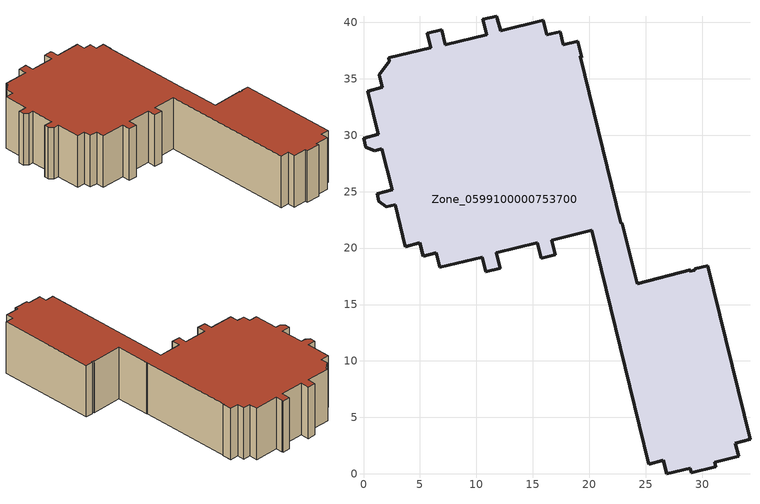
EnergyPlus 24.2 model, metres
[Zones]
Zone_0599100000753700
 floor ground (C_G): 1.38,35.37 2.3,36.53 2.23,36.84 5.97,37.76 5.65,39.05 6.92,39.35 7.25,38 10.9,38.89 10.57,40.24 11.8,40.54 11.86,40.3 12.16,39.25 15.91,40.17 16.22,38.91 17.4,39.16 17.68,37.99 18.96,38.31 19.31,36.89 19.22,36.97 22.8,22.24 22.92,22.17 24.23,16.83 28.99,18.07 28.9,17.95 29.35,18.05 29.34,18.16 30.47,18.45 34.23,3.05 32.94,2.73 33.23,1.57 31.11,1.05 31.21,0.65 29.03,0.11 28.93,0.51 26.84,0 26.55,1.19 25.24,0.87 20.21,21.57 16.68,20.71 16.99,19.42 15.73,19.11 15.4,20.45 11.76,19.56 12.09,18.23 10.81,17.92 10.5,19.2 6.77,18.3 6.46,19.57 5.28,19.29 5,20.45 3.7,20.13 2.8,23.86 2.02,23.67 1.37,24.14 1.2,24.83 2.55,25.15 1.62,28.79 0.98,28.62 0.21,28.91 0,29.74 1.29,30.07 0.38,33.9 1.68,34.24 z0
 wall outside (C_F): 17.68,37.99 17.4,39.16 16.22,38.91 15.91,40.17 12.16,39.25 11.86,40.3 11.8,40.54 10.57,40.24 10.9,38.89 7.25,38 6.92,39.35 5.65,39.05 5.97,37.76 2.23,36.84 2.3,36.53 1.38,35.37 1.68,34.24 0.38,33.9 1.29,30.07 0,29.74 0.21,28.91 0.98,28.62 1.62,28.79 2.55,25.15 1.2,24.83 1.37,24.14 2.02,23.67 2.8,23.86 3.7,20.13 5,20.45 5.28,19.29 6.46,19.57 6.77,18.3 10.5,19.2 10.81,17.92 12.09,18.23 11.76,19.56 15.4,20.45 15.73,19.11 16.99,19.42 16.68,20.71 20.21,21.57 25.24,0.87 26.55,1.19 26.84,0 28.93,0.51 29.03,0.11 31.21,0.65 31.11,1.05 33.23,1.57 32.94,2.73 34.23,3.05 30.47,18.45 29.34,18.16 29.35,18.05 28.9,17.95 28.99,18.07 24.23,16.83 22.92,22.17 22.8,22.24 19.22,36.97 19.31,36.89 18.96,38.31 17.68,37.99 z0:8.55
 roof outside (C_R): 28.99,18.07 24.23,16.83 22.92,22.17 22.8,22.24 19.22,36.97 19.31,36.89 18.96,38.31 17.68,37.99 17.4,39.16 16.22,38.91 15.91,40.17 12.16,39.25 11.86,40.3 11.8,40.54 10.57,40.24 10.9,38.89 7.25,38 6.92,39.35 5.65,39.05 5.97,37.76 2.23,36.84 2.3,36.53 1.38,35.37 1.68,34.24 0.38,33.9 1.29,30.07 0,29.74 0.21,28.91 0.98,28.62 1.62,28.79 2.55,25.15 1.2,24.83 1.37,24.14 2.02,23.67 2.8,23.86 3.7,20.13 5,20.45 5.28,19.29 6.46,19.57 6.77,18.3 10.5,19.2 10.81,17.92 12.09,18.23 11.76,19.56 15.4,20.45 15.73,19.11 16.99,19.42 16.68,20.71 20.21,21.57 25.24,0.87 26.55,1.19 26.84,0 28.93,0.51 29.03,0.11 31.21,0.65 31.11,1.05 33.23,1.57 32.94,2.73 34.23,3.05 30.47,18.45 29.34,18.16 29.35,18.05 28.9,17.95 z8.55
[BUILDING]
Pand.0599100000753700: North Axis=0; Terrain=City; Loads Convergence Tolerance Value=0.04; Temperature Convergence Tolerance Value=0.4; Solar Distribution=FullExterior; Maximum Number of Warmup Days=25; Minimum Number of Warmup Days=1
[Site:Location]
Rotterdam.The.Hague.AP_ZH_NLD Design_Conditions: Latitude=51.96; Longitude=4.45; Time Zone=1; Elevation=-4.5
[SITE:GROUNDTEMPERATURE:BUILDINGSURFACE]
18, 18, 18, 18, 18, 18, 18, 18, 18, 18, 18, 18
[MATERIAL] Thermal Absorptance=0.9; Solar Absorptance=0.7; Visible Absorptance=0.7
Name | Roughness | Thickness | Conductivity | Density | Specific Heat
G.D.2006-2014 | MediumSmooth | 0.15 | 0.06 | 540 | 1210
F.D.2006-2014 | Rough | 0.3 | 0.12 | 1920 | 840
R.D.2006-2014 | MediumRough | 0.2 | 0.08 | 1500 | 1000
[CONSTRUCTION]
C_G: G.D.2006-2014
C_F: F.D.2006-2014
C_R: R.D.2006-2014
[ZONE]
Zone_0599100000753700: Type=1; Multiplier=1; Ceiling Height=Autocalculate; Volume=Autocalculate; Floor Area=autocalculate; Part of Total Floor Area=Yes
[ZONEINFILTRATION:DESIGNFLOWRATE]
Infil_Zone_0599100000753700: Zone or ZoneList or Space or SpaceList=Zone_0599100000753700; Schedule=AlwaysOn; Design Flow Rate Calculation Method=Flow/Area; Flow Rate per Floor Area=0.0021; Constant Term Coefficient=1; Temperature Term Coefficient=0; Velocity Term Coefficient=0; Velocity Squared Term Coefficient=0
[HVACTEMPLATE:ZONE:IDEALLOADSAIRSYSTEM]
Zone_0599100000753700: Maximum Heating Supply Air Temperature=50; Minimum Cooling Supply Air Temperature=13; Maximum Heating Supply Air Humidity Ratio=0.0156; Minimum Cooling Supply Air Humidity Ratio=0.0077; Heating Limit=NoLimit; Cooling Limit=NoLimit; Dehumidification Control Type=ConstantSensibleHeatRatio; Cooling Sensible Heat Ratio=0.7; Dehumidification Setpoint=60; Humidification Control Type=None; Humidification Setpoint=30; Outdoor Air Method=None; Outdoor Air Flow Rate per Person=0.00944; Outdoor Air Flow Rate per Zone Floor Area=0; Outdoor Air Flow Rate per Zone=0; Demand Controlled Ventilation Type=None; Outdoor Air Economizer Type=NoEconomizer; Heat Recovery Type=None; Sensible Heat Recovery Effectiveness=0.7; Latent Heat Recovery Effectiveness=0.65
[ZONECONTROL:THERMOSTAT]
ThermostatControl_Zone_0599100000753700: Zone or ZoneList=Zone_0599100000753700; Control Type Schedule=DualSetpointControlType; Control 1=Thermostat_Zone_0599100000753700; Temperature Difference Between Cutout And Setpoint=0
[THERMOSTATSETPOINT:DUALSETPOINT]
Thermostat_Zone_0599100000753700: Heating Setpoint Temperature Schedule=HeatingSetpoint_Zone_0599100000753700; Cooling Setpoint Temperature Schedule=CoolingSetpoint_Zone_0599100000753700
[SCHEDULE:COMPACT]
HeatingSetpoint_Zone_0599100000753700: Through: 12/31, For: AllDays, Until: 24:00, 21
CoolingSetpoint_Zone_0599100000753700: Through: 12/31, For: AllDays, Until: 24:00, 24
DualSetpointControlType: Through: 12/31, For: AllDays, Until: 24:00, 4
AlwaysOn: Through: 12/31, For: AllDays, Until: 24:00, 1
